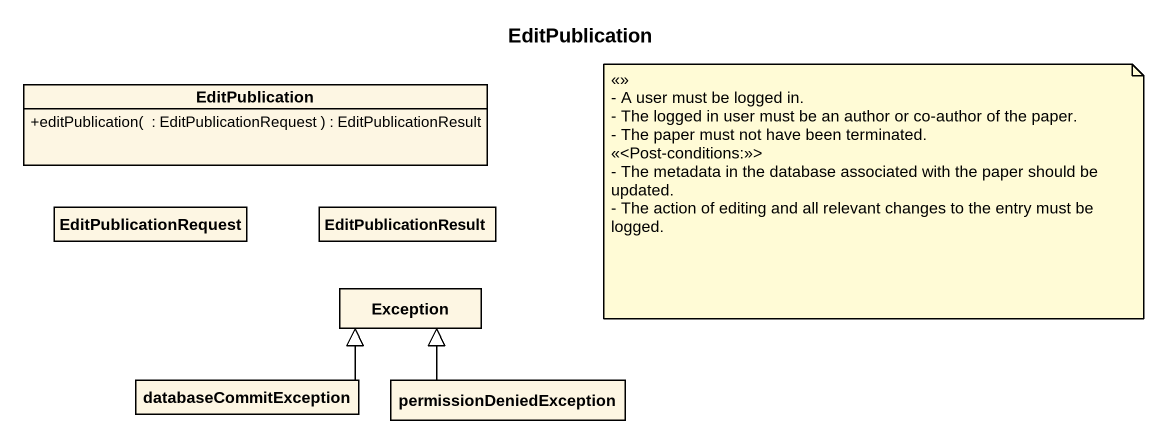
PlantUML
@startuml
title EditPublication
hide circle
hide empty members
skinparam classAttributeIconSize 0
class EditPublication {
  +editPublication(  : EditPublicationRequest ) : EditPublicationResult
}
class EditPublicationRequest
class EditPublicationResult
class "Exception" as Exception_
class databaseCommitException
class permissionDeniedException
databaseCommitException -right-|> Exception_
permissionDeniedException -up-|> Exception_
note as N1
  <<>>
  - A user must be logged in.
  - The logged in user must be an author or co-author of the paper.
  - The paper must not have been terminated.
  <<<Post-conditions:>>>
  - The metadata in the database associated with the paper should be updated.
  - The action of editing and all relevant changes to the entry must be logged.
end note
@enduml
